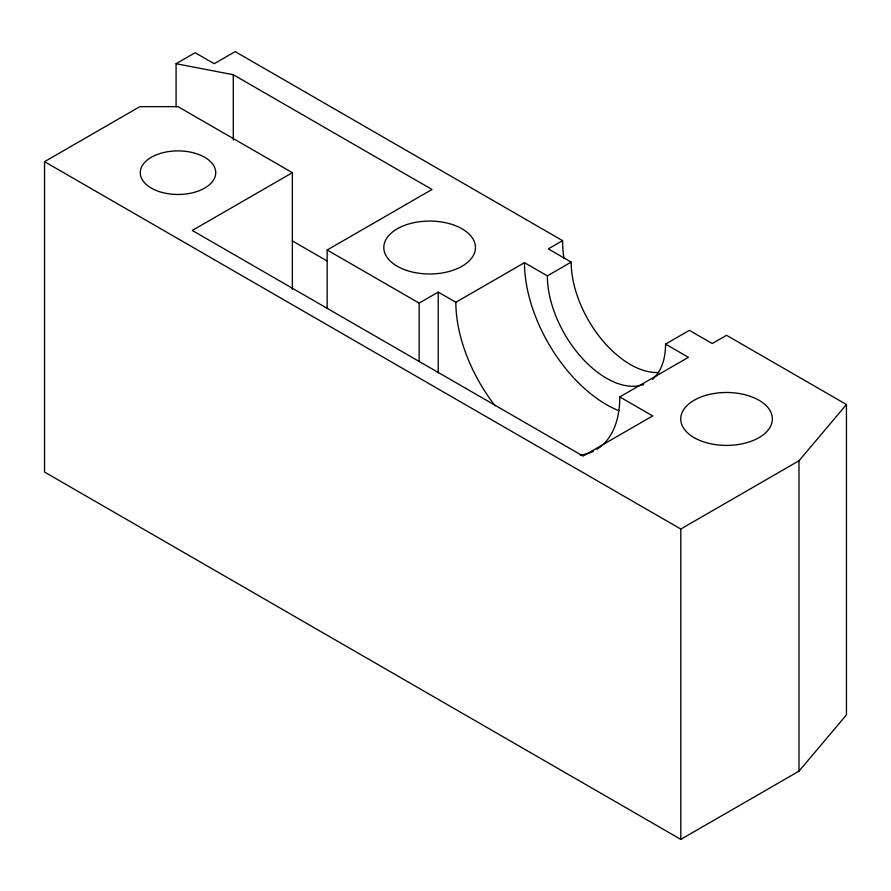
<?xml version="1.0" encoding="UTF-8"?>
<svg xmlns="http://www.w3.org/2000/svg" width="891" height="891" viewBox="0 0 891 891"><rect width="100%" height="100%" fill="white"/><g stroke="black" fill="none" stroke-linecap="round" stroke-linejoin="round"><path stroke-width="1.34" d="M846.45 404.525L846.45 714.905L798.993 771.149L680.791 839.389L44.55 472.052L44.55 161.672L680.791 529.009L798.993 460.77L846.45 404.525L726.544 335.294L712.254 343.547L689.378 330.349L665.544 344.104A83.576 48.248 60 0 1 652.368 379.443M176.084 106.82L176.084 63.718L195.151 52.714L214.219 63.718L235.191 51.611L562.6 240.648A115.93 66.936 60 0 0 563.914 258.29M44.55 161.672L139.865 106.642L178 106.642L292.371 172.676L292.371 289.464M292.371 172.676L192.289 230.468L583.093 456.092L652.68 415.919L619.791 396.929A115.93 66.936 60 0 1 596.925 449.309M327.164 308.386L327.164 250.003L432.012 189.471L233.275 74.721L176.084 63.718M327.164 250.003L419.149 303.107L438.216 292.103L455.847 302.283A115.93 66.936 60 0 0 495.173 405.817M455.847 302.283L524.476 262.656L547.352 275.865A83.576 48.248 60 0 0 581.01 356.89A83.576 48.248 60 0 0 643.647 384.489M562.6 240.648L548.299 248.901L571.176 262.11A83.576 48.248 60 0 0 658.605 372.471M547.352 275.865L571.176 262.11M619.791 396.929L688.42 357.313L665.544 344.104M292.293 240.882L327.231 261.041M798.993 460.77L798.993 771.149M680.791 529.009L680.791 839.389M438.216 292.103L438.216 372.739M419.149 303.107L419.149 361.501M233.275 74.721L233.275 140.065M593.417 451.258A115.93 66.936 60 0 1 580.208 455.101M619.033 410.784A115.93 66.936 60 0 1 524.476 262.656M406.719 270.441A45.831 26.463 0 0 0 475.46 247.52A45.831 26.463 0 0 0 406.719 224.61A45.831 26.463 0 0 0 406.719 270.441M159.121 191.554A37.745 21.796 0 0 0 215.733 172.676A37.745 21.796 0 0 0 159.121 153.809A37.745 21.796 0 0 0 159.121 191.554M694.145 437.659A45.831 26.463 0 0 0 770.815 425.798A45.831 26.463 0 0 0 714.682 393.388A45.831 26.463 0 0 0 694.145 437.659"/></g></svg>
